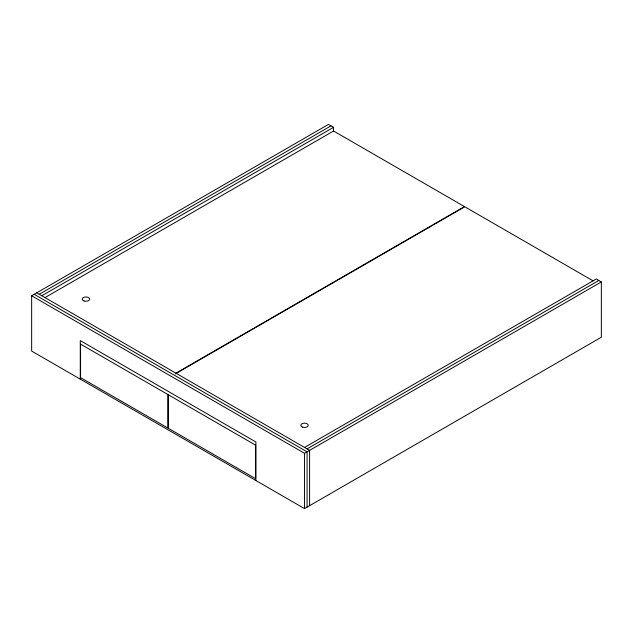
<?xml version="1.0" encoding="UTF-8"?>
<svg xmlns="http://www.w3.org/2000/svg" width="633" height="633" viewBox="0 0 633 633"><rect width="100%" height="100%" fill="white"/><g stroke="black" fill="none" stroke-linecap="round" stroke-linejoin="round"><path stroke-width="0.95" d="M304.528 447.436L596.27 279.003L601.35 281.93L601.35 337.239L304.528 508.608L31.65 351.07L31.65 295.761L328.472 124.392L333.551 127.32L333.551 131.276M39.27 294.29L331.012 125.856M41.81 295.761L333.551 127.32M44.959 297.629L333.551 131.007L464.48 206.595L175.879 373.217M175.317 373.874L464.764 206.762L593.121 280.87M307.068 448.9L598.81 280.466M31.65 295.761L304.528 453.299L601.35 281.93M36.73 292.826L309.608 450.372L309.608 505.68M34.19 294.29L307.068 451.835L307.068 507.144M304.528 453.299L304.528 508.608M255.898 480.542L255.898 441.992L80.272 340.594L80.272 379.143M167.943 394.557L80.565 344.115L80.565 377.632L167.943 428.082L167.943 394.557M255.613 445.173L168.236 394.723L168.236 428.248L255.613 478.698L255.613 445.173M302.582 427.133A3.695 2.136 0 0 0 308.224 425.376A3.695 2.136 0 0 0 302.772 423.43A3.695 2.136 0 0 0 302.582 427.133M83.991 300.928A3.695 2.136 0 0 0 89.633 299.18A3.695 2.136 0 0 0 84.181 297.233A3.695 2.136 0 0 0 83.991 300.928"/></g></svg>
